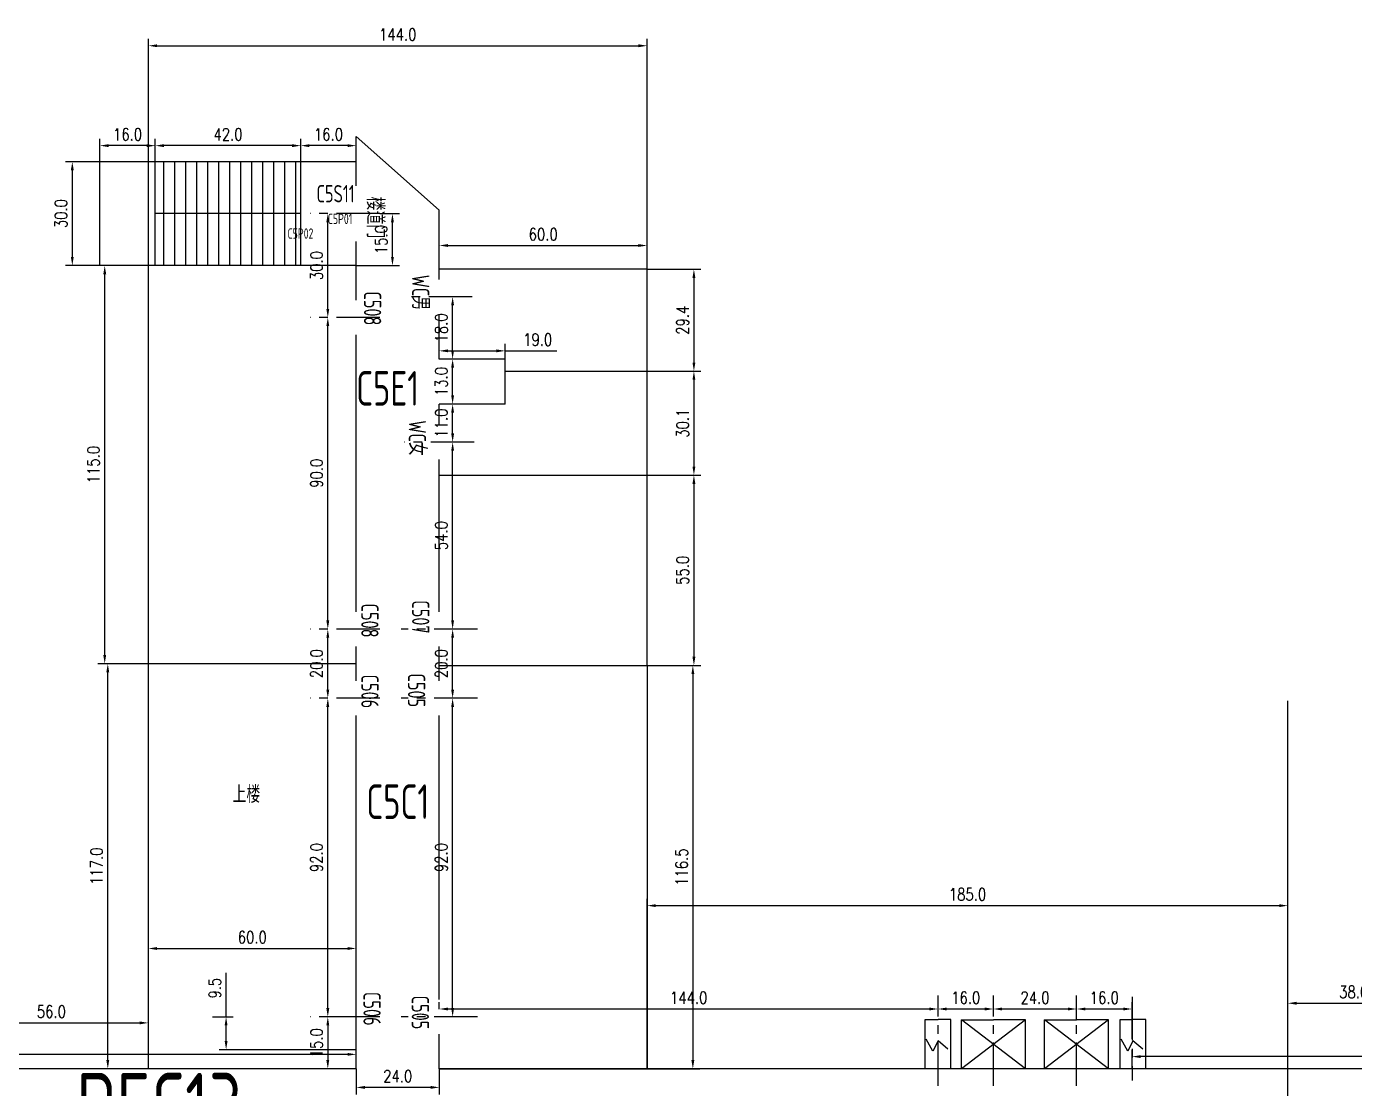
# Model space of a CAD drawing. Header units: millimetres. Extents: x -1254 to 4822, y -4397 to 16.
# Drawn here: x 363.4 to 746.8, y -622.1 to -315.4 of the extents above; entities that cross this region are included whole.
import ezdxf

# ---------------------------------------------------------------- set-up
doc = ezdxf.new("R2010")
doc.units = ezdxf.units.MM
doc.header["$LTSCALE"] = 10
doc.linetypes.add('CENTER', pattern=[2, 1.25, -0.25, 0.25, -0.25])
for name, color, linetype in [('1轮廓实线层', 7, 'Continuous'), ('3中心线层', 1, 'CENTER'), ('5剖面线层', 2, 'Continuous'), ('6文字层', 5, 'Continuous')]:
    doc.layers.add(name, color=color, linetype=linetype)
doc.styles.add('PC_TEXTSTYLE', font='gbenor.shx', dxfattribs={"width": 0.8, "bigfont": 'hzfs.shx'})
doc.styles.add('TH_GBDIM', font='romans.shx', dxfattribs={"width": 0.8, "bigfont": 'gbcbig.shx'})
doc.dimstyles.new('单位为厘米', dxfattribs={"dimtxt": 3.5, "dimasz": 2.5, "dimexe": 2, "dimexo": 0, "dimgap": 1.5, "dimtad": 1, "dimdec": 1, "dimzin": 0, "dimdsep": 46, "dimtxsty": 'TH_GBDIM', "dimcen": 2.5, "dimclrd": 1, "dimclre": 1, "dimclrt": 5, "dimadec": 0, "dimazin": 0, "dimtfac": 0.714286, "dimtdec": 1, "dimtmove": 0, "dimatfit": 3, "dimfxl": 1, "dimtzin": 0, "dimlwd": -1, "dimlwe": -1, "dimarcsym": 0})

# ---------------------------------------------------------------- blocks, each defined once
blk = doc.blocks.new('*D143')
at = {"layer": '1轮廓实线层', "color": 1, "transparency": 16777216}
for p, q in [((666.53, -602.27), (666.53, -597.15)), ((682.53, -607.75), (682.53, -597.15)), ((680.03, -599.15), (669.03, -599.15))]:
    blk.add_line(p, q, dxfattribs=at)
for points in [[(669.03, -598.73), (669.03, -599.57), (666.53, -599.15)], [(680.03, -598.73), (680.03, -599.57), (682.53, -599.15)]]:
    blk.add_solid(points, dxfattribs=at)
at = {"layer": 'Defpoints', "color": 0, "transparency": 16777216}
for p in [(666.53, -599.15), (666.53, -602.27), (682.53, -607.75)]:
    blk.add_point(p, dxfattribs=at)
at = {"layer": '1轮廓实线层', "color": 5, "transparency": 16777216, "insert": (674.53, -595.9), "char_height": 3.5, "attachment_point": 5, "style": 'TH_GBDIM'}
blk.add_mtext('16.0', dxfattribs=at)
blk = doc.blocks.new('*D144')
at = {"layer": '1轮廓实线层', "color": 1, "transparency": 16777216}
for p, q in [((642.53, -599.15), (642.53, -597.15)), ((666.53, -599.15), (666.53, -597.15)), ((664.03, -599.15), (645.03, -599.15))]:
    blk.add_line(p, q, dxfattribs=at)
for points in [[(645.03, -598.73), (645.03, -599.57), (642.53, -599.15)], [(664.03, -598.73), (664.03, -599.57), (666.53, -599.15)]]:
    blk.add_solid(points, dxfattribs=at)
at = {"layer": 'Defpoints', "color": 0, "transparency": 16777216}
for p in [(642.53, -599.15), (642.53, -599.15), (666.53, -599.15)]:
    blk.add_point(p, dxfattribs=at)
at = {"layer": '1轮廓实线层', "color": 5, "transparency": 16777216, "insert": (654.53, -595.9), "char_height": 3.5, "attachment_point": 5, "style": 'TH_GBDIM'}
blk.add_mtext('24.0', dxfattribs=at)
blk = doc.blocks.new('*D145')
at = {"layer": '1轮廓实线层', "color": 1, "transparency": 16777216}
for p, q in [((626.53, -599.15), (626.53, -597.15)), ((642.53, -599.15), (642.53, -597.15)), ((640.03, -599.15), (629.03, -599.15))]:
    blk.add_line(p, q, dxfattribs=at)
for points in [[(629.03, -598.73), (629.03, -599.57), (626.53, -599.15)], [(640.03, -598.73), (640.03, -599.57), (642.53, -599.15)]]:
    blk.add_solid(points, dxfattribs=at)
at = {"layer": 'Defpoints', "color": 0, "transparency": 16777216}
for p in [(626.53, -599.15), (626.53, -599.15), (642.53, -599.15)]:
    blk.add_point(p, dxfattribs=at)
at = {"layer": '1轮廓实线层', "color": 5, "transparency": 16777216, "insert": (634.53, -595.9), "char_height": 3.5, "attachment_point": 5, "style": 'TH_GBDIM'}
blk.add_mtext('16.0', dxfattribs=at)
blk = doc.blocks.new('*D146')
at = {"layer": '1轮廓实线层', "color": 1, "transparency": 16777216}
for p, q in [((482.53, -599.15), (482.53, -597.15)), ((626.53, -599.15), (626.53, -597.15)), ((624.03, -599.15), (485.03, -599.15))]:
    blk.add_line(p, q, dxfattribs=at)
for points in [[(485.03, -598.73), (485.03, -599.57), (482.53, -599.15)], [(624.03, -598.73), (624.03, -599.57), (626.53, -599.15)]]:
    blk.add_solid(points, dxfattribs=at)
at = {"layer": 'Defpoints', "color": 0, "transparency": 16777216}
for p in [(482.53, -599.15), (482.53, -599.15), (626.53, -599.15)]:
    blk.add_point(p, dxfattribs=at)
at = {"layer": '1轮廓实线层', "color": 5, "transparency": 16777216, "insert": (554.53, -595.9), "char_height": 3.5, "attachment_point": 5, "style": 'TH_GBDIM'}
blk.add_mtext('144.0', dxfattribs=at)
blk = doc.blocks.new('*D147')
at = {"layer": '1轮廓实线层', "color": 1, "transparency": 16777216}
for p, q in [((420.97, -601.4), (420.97, -588.7)), ((417.03, -601.4), (422.97, -601.4)), ((420.97, -608.4), (420.97, -603.9)), ((458.53, -610.9), (418.97, -610.9))]:
    blk.add_line(p, q, dxfattribs=at)
for points in [[(420.56, -603.9), (421.39, -603.9), (420.97, -601.4)], [(420.56, -608.4), (421.39, -608.4), (420.97, -610.9)]]:
    blk.add_solid(points, dxfattribs=at)
at = {"layer": 'Defpoints', "color": 0, "transparency": 16777216}
for p in [(417.03, -601.4), (420.97, -610.9), (458.53, -610.9)]:
    blk.add_point(p, dxfattribs=at)
at = {"layer": '1轮廓实线层', "color": 5, "transparency": 16777216, "insert": (417.72, -593.13), "char_height": 3.5, "attachment_point": 5, "rotation": 90, "style": 'TH_GBDIM'}
blk.add_mtext('9.5', dxfattribs=at)
blk = doc.blocks.new('*D158')
at = {"layer": '1轮廓实线层', "color": 1, "transparency": 16777216}
for p, q in [((458.53, -616.4), (458.53, -623.8)), ((482.53, -616.4), (482.53, -623.8)), ((480.03, -621.8), (461.03, -621.8))]:
    blk.add_line(p, q, dxfattribs=at)
for points in [[(461.03, -621.38), (461.03, -622.22), (458.53, -621.8)], [(480.03, -621.38), (480.03, -622.22), (482.53, -621.8)]]:
    blk.add_solid(points, dxfattribs=at)
at = {"layer": 'Defpoints', "color": 0, "transparency": 16777216}
for p in [(458.53, -616.4), (482.53, -616.4), (458.53, -621.8)]:
    blk.add_point(p, dxfattribs=at)
at = {"layer": '1轮廓实线层', "color": 5, "transparency": 16777216, "insert": (470.53, -618.55), "char_height": 3.5, "attachment_point": 5, "style": 'TH_GBDIM'}
blk.add_mtext('24.0', dxfattribs=at)
blk = doc.blocks.new('*D159')
at = {"layer": '1轮廓实线层', "color": 1, "transparency": 16777216}
for p, q in [((192.53, -616.4), (192.53, -610.26)), ((456.03, -612.26), (195.03, -612.26)), ((458.53, -616.4), (458.53, -610.26))]:
    blk.add_line(p, q, dxfattribs=at)
for points in [[(195.03, -611.84), (195.03, -612.67), (192.53, -612.26)], [(456.03, -611.84), (456.03, -612.67), (458.53, -612.26)]]:
    blk.add_solid(points, dxfattribs=at)
at = {"layer": 'Defpoints', "color": 0, "transparency": 16777216}
for p in [(192.53, -612.26), (192.53, -616.4), (458.53, -616.4)]:
    blk.add_point(p, dxfattribs=at)
at = {"layer": '1轮廓实线层', "color": 5, "transparency": 16777216, "insert": (325.53, -609.01), "char_height": 3.5, "attachment_point": 5, "style": 'TH_GBDIM'}
blk.add_mtext('266.0', dxfattribs=at)
blk = doc.blocks.new('*D160')
at = {"layer": '1轮廓实线层', "color": 1, "transparency": 16777216}
for p, q in [((458.53, -601.4), (448.34, -601.4)), ((450.34, -603.9), (450.34, -613.9)), ((458.53, -616.4), (448.34, -616.4))]:
    blk.add_line(p, q, dxfattribs=at)
for points in [[(449.92, -603.9), (450.75, -603.9), (450.34, -601.4)], [(449.92, -613.9), (450.75, -613.9), (450.34, -616.4)]]:
    blk.add_solid(points, dxfattribs=at)
at = {"layer": 'Defpoints', "color": 0, "transparency": 16777216}
for p in [(458.53, -601.4), (450.34, -616.4), (458.53, -616.4)]:
    blk.add_point(p, dxfattribs=at)
at = {"layer": '1轮廓实线层', "color": 5, "transparency": 16777216, "insert": (447.09, -608.9), "char_height": 3.5, "attachment_point": 5, "rotation": 90, "style": 'TH_GBDIM'}
blk.add_mtext('15.0', dxfattribs=at)
blk = doc.blocks.new('*D161')
at = {"layer": '1轮廓实线层', "color": 1, "transparency": 16777216}
for p, q in [((450.34, -509.4), (448.34, -509.4)), ((450.34, -598.9), (450.34, -511.9)), ((450.34, -601.4), (448.34, -601.4))]:
    blk.add_line(p, q, dxfattribs=at)
for points in [[(449.92, -511.9), (450.75, -511.9), (450.34, -509.4)], [(449.92, -598.9), (450.75, -598.9), (450.34, -601.4)]]:
    blk.add_solid(points, dxfattribs=at)
at = {"layer": 'Defpoints', "color": 0, "transparency": 16777216}
for p in [(450.34, -509.4), (450.34, -509.4), (450.34, -601.4)]:
    blk.add_point(p, dxfattribs=at)
at = {"layer": '1轮廓实线层', "color": 5, "transparency": 16777216, "insert": (447.09, -555.4), "char_height": 3.5, "attachment_point": 5, "rotation": 90, "style": 'TH_GBDIM'}
blk.add_mtext('92.0', dxfattribs=at)
blk = doc.blocks.new('*D162')
at = {"layer": '1轮廓实线层', "color": 1, "transparency": 16777216}
for p, q in [((486.38, -509.4), (484.38, -509.4)), ((486.38, -598.9), (486.38, -511.9)), ((486.38, -601.4), (484.38, -601.4))]:
    blk.add_line(p, q, dxfattribs=at)
for points in [[(485.96, -511.9), (486.79, -511.9), (486.38, -509.4)], [(485.96, -598.9), (486.79, -598.9), (486.38, -601.4)]]:
    blk.add_solid(points, dxfattribs=at)
at = {"layer": 'Defpoints', "color": 0, "transparency": 16777216}
for p in [(486.38, -509.4), (486.38, -509.4), (486.38, -601.4)]:
    blk.add_point(p, dxfattribs=at)
at = {"layer": '1轮廓实线层', "color": 5, "transparency": 16777216, "insert": (483.13, -555.4), "char_height": 3.5, "attachment_point": 5, "rotation": 90, "style": 'TH_GBDIM'}
blk.add_mtext('92.0', dxfattribs=at)
blk = doc.blocks.new('*D163')
at = {"layer": '1轮廓实线层', "color": 1, "transparency": 16777216}
for p, q in [((486.38, -489.4), (484.38, -489.4)), ((486.38, -506.9), (486.38, -491.9)), ((486.38, -509.4), (484.38, -509.4))]:
    blk.add_line(p, q, dxfattribs=at)
for points in [[(485.96, -491.9), (486.79, -491.9), (486.38, -489.4)], [(485.96, -506.9), (486.79, -506.9), (486.38, -509.4)]]:
    blk.add_solid(points, dxfattribs=at)
at = {"layer": 'Defpoints', "color": 0, "transparency": 16777216}
for p in [(486.38, -489.4), (486.38, -489.4), (486.38, -509.4)]:
    blk.add_point(p, dxfattribs=at)
at = {"layer": '1轮廓实线层', "color": 5, "transparency": 16777216, "insert": (483.13, -499.4), "char_height": 3.5, "attachment_point": 5, "rotation": 90, "style": 'TH_GBDIM'}
blk.add_mtext('20.0', dxfattribs=at)
blk = doc.blocks.new('*D164')
at = {"layer": '1轮廓实线层', "color": 1, "transparency": 16777216}
for p, q in [((450.34, -489.4), (448.34, -489.4)), ((450.34, -506.9), (450.34, -491.9)), ((450.34, -509.4), (448.34, -509.4))]:
    blk.add_line(p, q, dxfattribs=at)
for points in [[(449.92, -491.9), (450.75, -491.9), (450.34, -489.4)], [(449.92, -506.9), (450.75, -506.9), (450.34, -509.4)]]:
    blk.add_solid(points, dxfattribs=at)
at = {"layer": 'Defpoints', "color": 0, "transparency": 16777216}
for p in [(450.34, -489.4), (450.34, -489.4), (450.34, -509.4)]:
    blk.add_point(p, dxfattribs=at)
at = {"layer": '1轮廓实线层', "color": 5, "transparency": 16777216, "insert": (447.09, -499.4), "char_height": 3.5, "attachment_point": 5, "rotation": 90, "style": 'TH_GBDIM'}
blk.add_mtext('20.0', dxfattribs=at)
blk = doc.blocks.new('*D165')
at = {"layer": '1轮廓实线层', "color": 1, "transparency": 16777216}
for p, q in [((486.38, -435.4), (484.38, -435.4)), ((486.38, -486.9), (486.38, -437.9)), ((486.38, -489.4), (484.38, -489.4))]:
    blk.add_line(p, q, dxfattribs=at)
for points in [[(485.96, -437.9), (486.79, -437.9), (486.38, -435.4)], [(485.96, -486.9), (486.79, -486.9), (486.38, -489.4)]]:
    blk.add_solid(points, dxfattribs=at)
at = {"layer": 'Defpoints', "color": 0, "transparency": 16777216}
for p in [(486.38, -435.4), (486.38, -435.4), (486.38, -489.4)]:
    blk.add_point(p, dxfattribs=at)
at = {"layer": '1轮廓实线层', "color": 5, "transparency": 16777216, "insert": (483.13, -462.4), "char_height": 3.5, "attachment_point": 5, "rotation": 90, "style": 'TH_GBDIM'}
blk.add_mtext('54.0', dxfattribs=at)
blk = doc.blocks.new('*D166')
at = {"layer": '1轮廓实线层', "color": 1, "transparency": 16777216}
for p, q in [((486.38, -424.4), (484.38, -424.4)), ((486.38, -432.9), (486.38, -426.9)), ((486.38, -435.4), (484.38, -435.4))]:
    blk.add_line(p, q, dxfattribs=at)
for points in [[(485.96, -426.9), (486.79, -426.9), (486.38, -424.4)], [(485.96, -432.9), (486.79, -432.9), (486.38, -435.4)]]:
    blk.add_solid(points, dxfattribs=at)
at = {"layer": 'Defpoints', "color": 0, "transparency": 16777216}
for p in [(486.38, -424.4), (486.38, -424.4), (486.38, -435.4)]:
    blk.add_point(p, dxfattribs=at)
at = {"layer": '1轮廓实线层', "color": 5, "transparency": 16777216, "insert": (483.13, -429.9), "char_height": 3.5, "attachment_point": 5, "rotation": 90, "style": 'TH_GBDIM'}
blk.add_mtext('11.0', dxfattribs=at)
blk = doc.blocks.new('*D167')
at = {"layer": '1轮廓实线层', "color": 1, "transparency": 16777216}
for p, q in [((486.38, -411.4), (484.38, -411.4)), ((486.38, -421.9), (486.38, -413.9)), ((486.38, -424.4), (484.38, -424.4))]:
    blk.add_line(p, q, dxfattribs=at)
for points in [[(485.96, -413.9), (486.79, -413.9), (486.38, -411.4)], [(485.96, -421.9), (486.79, -421.9), (486.38, -424.4)]]:
    blk.add_solid(points, dxfattribs=at)
at = {"layer": 'Defpoints', "color": 0, "transparency": 16777216}
for p in [(486.38, -411.4), (486.38, -411.4), (486.38, -424.4)]:
    blk.add_point(p, dxfattribs=at)
at = {"layer": '1轮廓实线层', "color": 5, "transparency": 16777216, "insert": (483.13, -417.9), "char_height": 3.5, "attachment_point": 5, "rotation": 90, "style": 'TH_GBDIM'}
blk.add_mtext('13.0', dxfattribs=at)
blk = doc.blocks.new('*D168')
at = {"layer": '1轮廓实线层', "color": 1, "transparency": 16777216}
for p, q in [((482.53, -411.4), (482.53, -407.04)), ((485.03, -409.04), (499.03, -409.04)), ((501.53, -411.4), (501.53, -407.04)), ((501.53, -409.04), (516.5, -409.04))]:
    blk.add_line(p, q, dxfattribs=at)
for points in [[(485.03, -408.62), (485.03, -409.45), (482.53, -409.04)], [(499.03, -408.62), (499.03, -409.45), (501.53, -409.04)]]:
    blk.add_solid(points, dxfattribs=at)
at = {"layer": 'Defpoints', "color": 0, "transparency": 16777216}
for p in [(501.53, -409.04), (482.53, -411.4), (501.53, -411.4)]:
    blk.add_point(p, dxfattribs=at)
at = {"layer": '1轮廓实线层', "color": 5, "transparency": 16777216, "insert": (510.93, -405.79), "char_height": 3.5, "attachment_point": 5, "style": 'TH_GBDIM'}
blk.add_mtext('19.0', dxfattribs=at)
blk = doc.blocks.new('*D169')
at = {"layer": '1轮廓实线层', "color": 1, "transparency": 16777216}
for p, q in [((486.38, -393.4), (484.38, -393.4)), ((486.38, -408.9), (486.38, -395.9)), ((486.38, -411.4), (484.38, -411.4))]:
    blk.add_line(p, q, dxfattribs=at)
for points in [[(485.96, -395.9), (486.79, -395.9), (486.38, -393.4)], [(485.96, -408.9), (486.79, -408.9), (486.38, -411.4)]]:
    blk.add_solid(points, dxfattribs=at)
at = {"layer": 'Defpoints', "color": 0, "transparency": 16777216}
for p in [(486.38, -393.4), (486.38, -393.4), (486.38, -411.4)]:
    blk.add_point(p, dxfattribs=at)
at = {"layer": '1轮廓实线层', "color": 5, "transparency": 16777216, "insert": (483.13, -402.4), "char_height": 3.5, "attachment_point": 5, "rotation": 90, "style": 'TH_GBDIM'}
blk.add_mtext('18.0', dxfattribs=at)
blk = doc.blocks.new('*D170')
at = {"layer": '1轮廓实线层', "color": 1, "transparency": 16777216}
for p, q in [((450.34, -399.4), (448.34, -399.4)), ((450.34, -486.9), (450.34, -401.9)), ((450.34, -489.4), (448.34, -489.4))]:
    blk.add_line(p, q, dxfattribs=at)
for points in [[(449.92, -401.9), (450.75, -401.9), (450.34, -399.4)], [(449.92, -486.9), (450.75, -486.9), (450.34, -489.4)]]:
    blk.add_solid(points, dxfattribs=at)
at = {"layer": 'Defpoints', "color": 0, "transparency": 16777216}
for p in [(450.34, -399.4), (450.34, -399.4), (450.34, -489.4)]:
    blk.add_point(p, dxfattribs=at)
at = {"layer": '1轮廓实线层', "color": 5, "transparency": 16777216, "insert": (447.09, -444.4), "char_height": 3.5, "attachment_point": 5, "rotation": 90, "style": 'TH_GBDIM'}
blk.add_mtext('90.0', dxfattribs=at)
blk = doc.blocks.new('*D171')
at = {"layer": '1轮廓实线层', "color": 1, "transparency": 16777216}
for p, q in [((450.34, -369.4), (448.34, -369.4)), ((450.34, -396.9), (450.34, -371.9)), ((450.34, -399.4), (448.34, -399.4))]:
    blk.add_line(p, q, dxfattribs=at)
for points in [[(449.92, -371.9), (450.75, -371.9), (450.34, -369.4)], [(449.92, -396.9), (450.75, -396.9), (450.34, -399.4)]]:
    blk.add_solid(points, dxfattribs=at)
at = {"layer": 'Defpoints', "color": 0, "transparency": 16777216}
for p in [(450.34, -369.4), (450.34, -369.4), (450.34, -399.4)]:
    blk.add_point(p, dxfattribs=at)
at = {"layer": '1轮廓实线层', "color": 5, "transparency": 16777216, "insert": (447.09, -384.4), "char_height": 3.5, "attachment_point": 5, "rotation": 90, "style": 'TH_GBDIM'}
blk.add_mtext('30.0', dxfattribs=at)
blk = doc.blocks.new('*D172')
at = {"layer": '1轮廓实线层', "color": 1, "transparency": 16777216}
for p, q in [((442.53, -354.4), (442.53, -347.76)), ((458.53, -354.4), (458.53, -347.76)), ((456.03, -349.76), (445.03, -349.76))]:
    blk.add_line(p, q, dxfattribs=at)
for points in [[(445.03, -349.34), (445.03, -350.18), (442.53, -349.76)], [(456.03, -349.34), (456.03, -350.18), (458.53, -349.76)]]:
    blk.add_solid(points, dxfattribs=at)
at = {"layer": 'Defpoints', "color": 0, "transparency": 16777216}
for p in [(442.53, -349.76), (442.53, -354.4), (458.53, -354.4)]:
    blk.add_point(p, dxfattribs=at)
at = {"layer": '1轮廓实线层', "color": 5, "transparency": 16777216, "insert": (450.53, -346.51), "char_height": 3.5, "attachment_point": 5, "style": 'TH_GBDIM'}
blk.add_mtext('16.0', dxfattribs=at)
blk = doc.blocks.new('*D173')
at = {"layer": '1轮廓实线层', "color": 1, "transparency": 16777216}
for p, q in [((465.35, -369.4), (471, -369.4)), ((469, -381.9), (469, -371.9)), ((458.53, -384.4), (471, -384.4))]:
    blk.add_line(p, q, dxfattribs=at)
for points in [[(468.59, -371.9), (469.42, -371.9), (469, -369.4)], [(468.59, -381.9), (469.42, -381.9), (469, -384.4)]]:
    blk.add_solid(points, dxfattribs=at)
at = {"layer": 'Defpoints', "color": 0, "transparency": 16777216}
for p in [(465.35, -369.4), (469, -369.4), (458.53, -384.4)]:
    blk.add_point(p, dxfattribs=at)
at = {"layer": '1轮廓实线层', "color": 5, "transparency": 16777216, "insert": (465.75, -376.9), "char_height": 3.5, "attachment_point": 5, "rotation": 90, "style": 'TH_GBDIM'}
blk.add_mtext('15.0', dxfattribs=at)
blk = doc.blocks.new('*D174')
at = {"layer": '1轮廓实线层', "color": 1, "transparency": 16777216}
for p, q in [((400.53, -354.4), (400.53, -347.76)), ((442.53, -354.4), (442.53, -347.76)), ((440.03, -349.76), (403.03, -349.76))]:
    blk.add_line(p, q, dxfattribs=at)
for points in [[(403.03, -349.34), (403.03, -350.18), (400.53, -349.76)], [(440.03, -349.34), (440.03, -350.18), (442.53, -349.76)]]:
    blk.add_solid(points, dxfattribs=at)
at = {"layer": 'Defpoints', "color": 0, "transparency": 16777216}
for p in [(400.53, -349.76), (400.53, -354.4), (442.53, -354.4)]:
    blk.add_point(p, dxfattribs=at)
at = {"layer": '1轮廓实线层', "color": 5, "transparency": 16777216, "insert": (421.53, -346.51), "char_height": 3.5, "attachment_point": 5, "style": 'TH_GBDIM'}
blk.add_mtext('42.0', dxfattribs=at)
blk = doc.blocks.new('*D175')
at = {"layer": '1轮廓实线层', "color": 1, "transparency": 16777216}
for p, q in [((384.53, -354.4), (384.53, -347.76)), ((400.53, -354.4), (400.53, -347.76)), ((398.03, -349.76), (387.03, -349.76))]:
    blk.add_line(p, q, dxfattribs=at)
for points in [[(387.03, -349.34), (387.03, -350.18), (384.53, -349.76)], [(398.03, -349.34), (398.03, -350.18), (400.53, -349.76)]]:
    blk.add_solid(points, dxfattribs=at)
at = {"layer": 'Defpoints', "color": 0, "transparency": 16777216}
for p in [(384.53, -349.76), (384.53, -354.4), (400.53, -354.4)]:
    blk.add_point(p, dxfattribs=at)
at = {"layer": '1轮廓实线层', "color": 5, "transparency": 16777216, "insert": (392.53, -346.51), "char_height": 3.5, "attachment_point": 5, "style": 'TH_GBDIM'}
blk.add_mtext('16.0', dxfattribs=at)
blk = doc.blocks.new('*D176')
at = {"layer": '1轮廓实线层', "color": 1, "transparency": 16777216}
for p, q in [((384.53, -354.4), (374.57, -354.4)), ((376.57, -356.9), (376.57, -381.9)), ((384.53, -384.4), (374.57, -384.4))]:
    blk.add_line(p, q, dxfattribs=at)
for points in [[(376.15, -356.9), (376.99, -356.9), (376.57, -354.4)], [(376.15, -381.9), (376.99, -381.9), (376.57, -384.4)]]:
    blk.add_solid(points, dxfattribs=at)
at = {"layer": 'Defpoints', "color": 0, "transparency": 16777216}
for p in [(384.53, -354.4), (376.57, -384.4), (384.53, -384.4)]:
    blk.add_point(p, dxfattribs=at)
at = {"layer": '1轮廓实线层', "color": 5, "transparency": 16777216, "insert": (373.32, -369.4), "char_height": 3.5, "attachment_point": 5, "rotation": 90, "style": 'TH_GBDIM'}
blk.add_mtext('30.0', dxfattribs=at)
blk = doc.blocks.new('*D188')
at = {"layer": '1轮廓实线层', "color": 1, "transparency": 16777216}
for p, q in [((325.53, -616.4), (327.68, -616.4)), ((325.68, -618.9), (325.68, -670.9)), ((437.78, -673.4), (323.68, -673.4))]:
    blk.add_line(p, q, dxfattribs=at)
for points in [[(325.26, -618.9), (326.1, -618.9), (325.68, -616.4)], [(325.26, -670.9), (326.1, -670.9), (325.68, -673.4)]]:
    blk.add_solid(points, dxfattribs=at)
at = {"layer": 'Defpoints', "color": 0, "transparency": 16777216}
for p in [(325.53, -616.4), (325.68, -673.4), (437.78, -673.4)]:
    blk.add_point(p, dxfattribs=at)
at = {"layer": '1轮廓实线层', "color": 5, "transparency": 16777216, "insert": (322.43, -644.9), "char_height": 3.5, "attachment_point": 5, "rotation": 90, "style": 'TH_GBDIM'}
blk.add_mtext('57.0', dxfattribs=at)
blk = doc.blocks.new('*D285')
at = {"layer": '1轮廓实线层', "color": 1, "transparency": 16777216}
for p, q in [((682.53, -616.4), (682.53, -610.9)), ((823.03, -612.9), (685.03, -612.9)), ((825.53, -616.4), (825.53, -610.9))]:
    blk.add_line(p, q, dxfattribs=at)
for points in [[(685.03, -612.48), (685.03, -613.32), (682.53, -612.9)], [(823.03, -612.48), (823.03, -613.32), (825.53, -612.9)]]:
    blk.add_solid(points, dxfattribs=at)
at = {"layer": 'Defpoints', "color": 0, "transparency": 16777216}
for p in [(682.53, -612.9), (682.53, -616.4), (825.53, -616.4)]:
    blk.add_point(p, dxfattribs=at)
at = {"layer": '1轮廓实线层', "color": 5, "transparency": 16777216, "insert": (754.03, -609.65), "char_height": 3.5, "attachment_point": 5, "style": 'TH_GBDIM'}
blk.add_mtext('143.0', dxfattribs=at)
blk = doc.blocks.new('*D497')
at = {"layer": '6文字层', "color": 1, "transparency": 16777216}
for p, q in [((342.53, -616.4), (342.53, -601.16)), ((398.53, -616.4), (398.53, -601.16)), ((345.03, -603.16), (396.03, -603.16))]:
    blk.add_line(p, q, dxfattribs=at)
for points in [[(345.03, -602.75), (345.03, -603.58), (342.53, -603.16)], [(396.03, -602.75), (396.03, -603.58), (398.53, -603.16)]]:
    blk.add_solid(points, dxfattribs=at)
at = {"layer": 'Defpoints', "color": 0, "transparency": 16777216}
for p in [(398.53, -603.16), (342.53, -616.4), (398.53, -616.4)]:
    blk.add_point(p, dxfattribs=at)
at = {"layer": '6文字层', "color": 5, "transparency": 16777216, "insert": (370.53, -599.91), "char_height": 3.5, "attachment_point": 5, "style": 'TH_GBDIM'}
blk.add_mtext('56.0', dxfattribs=at)
blk = doc.blocks.new('*D498')
at = {"layer": '6文字层', "color": 1, "transparency": 16777216}
for p, q in [((342.53, -616.4), (342.53, -693.49)), ((393.03, -673.4), (393.03, -693.49)), ((345.03, -691.49), (390.53, -691.49))]:
    blk.add_line(p, q, dxfattribs=at)
for points in [[(345.03, -691.08), (345.03, -691.91), (342.53, -691.49)], [(390.53, -691.08), (390.53, -691.91), (393.03, -691.49)]]:
    blk.add_solid(points, dxfattribs=at)
at = {"layer": 'Defpoints', "color": 0, "transparency": 16777216}
for p in [(342.53, -616.4), (393.03, -673.4), (393.03, -691.49)]:
    blk.add_point(p, dxfattribs=at)
at = {"layer": '6文字层', "color": 5, "transparency": 16777216, "insert": (367.78, -688.24), "char_height": 3.5, "attachment_point": 5, "style": 'TH_GBDIM'}
blk.add_mtext('50.5', dxfattribs=at)
blk = doc.blocks.new('*D508')
at = {"layer": '6文字层', "color": 1, "transparency": 16777216}
for p, q in [((398.53, -499.4), (384.82, -499.4)), ((386.82, -613.9), (386.82, -501.9)), ((398.53, -616.4), (384.82, -616.4))]:
    blk.add_line(p, q, dxfattribs=at)
for points in [[(386.4, -501.9), (387.23, -501.9), (386.82, -499.4)], [(386.4, -613.9), (387.23, -613.9), (386.82, -616.4)]]:
    blk.add_solid(points, dxfattribs=at)
at = {"layer": 'Defpoints', "color": 0, "transparency": 16777216}
for p in [(386.82, -499.4), (398.53, -499.4), (398.53, -616.4)]:
    blk.add_point(p, dxfattribs=at)
at = {"layer": '6文字层', "color": 5, "transparency": 16777216, "insert": (383.57, -557.9), "char_height": 3.5, "attachment_point": 5, "rotation": 90, "style": 'TH_GBDIM'}
blk.add_mtext('117.0', dxfattribs=at)
blk = doc.blocks.new('*D509')
at = {"layer": '6文字层', "color": 1, "transparency": 16777216}
for p, q in [((398.53, -384.4), (383.93, -384.4)), ((385.93, -496.9), (385.93, -386.9)), ((398.53, -499.4), (383.93, -499.4))]:
    blk.add_line(p, q, dxfattribs=at)
for points in [[(385.51, -386.9), (386.35, -386.9), (385.93, -384.4)], [(385.51, -496.9), (386.35, -496.9), (385.93, -499.4)]]:
    blk.add_solid(points, dxfattribs=at)
at = {"layer": 'Defpoints', "color": 0, "transparency": 16777216}
for p in [(385.93, -384.4), (398.53, -384.4), (398.53, -499.4)]:
    blk.add_point(p, dxfattribs=at)
at = {"layer": '6文字层', "color": 5, "transparency": 16777216, "insert": (382.68, -441.9), "char_height": 3.5, "attachment_point": 5, "rotation": 90, "style": 'TH_GBDIM'}
blk.add_mtext('115.0', dxfattribs=at)
blk = doc.blocks.new('*D510')
at = {"layer": '6文字层', "color": 1, "transparency": 16777216}
for p, q in [((398.53, -616.4), (398.53, -579.67)), ((401.03, -581.67), (456.03, -581.67)), ((458.53, -616.4), (458.53, -579.67))]:
    blk.add_line(p, q, dxfattribs=at)
for points in [[(401.03, -581.25), (401.03, -582.09), (398.53, -581.67)], [(456.03, -581.25), (456.03, -582.09), (458.53, -581.67)]]:
    blk.add_solid(points, dxfattribs=at)
at = {"layer": 'Defpoints', "color": 0, "transparency": 16777216}
for p in [(458.53, -581.67), (398.53, -616.4), (458.53, -616.4)]:
    blk.add_point(p, dxfattribs=at)
at = {"layer": '6文字层', "color": 5, "transparency": 16777216, "insert": (428.53, -578.42), "char_height": 3.5, "attachment_point": 5, "style": 'TH_GBDIM'}
blk.add_mtext('60.0', dxfattribs=at)
blk = doc.blocks.new('*D511')
at = {"layer": '6文字层', "color": 1, "transparency": 16777216}
for p, q in [((482.53, -385.48), (482.53, -376.61)), ((485.03, -378.61), (540.03, -378.61)), ((542.53, -385.48), (542.53, -376.61))]:
    blk.add_line(p, q, dxfattribs=at)
for points in [[(485.03, -378.19), (485.03, -379.02), (482.53, -378.61)], [(540.03, -378.19), (540.03, -379.02), (542.53, -378.61)]]:
    blk.add_solid(points, dxfattribs=at)
at = {"layer": 'Defpoints', "color": 0, "transparency": 16777216}
for p in [(542.53, -378.61), (482.53, -385.48), (542.53, -385.48)]:
    blk.add_point(p, dxfattribs=at)
at = {"layer": '6文字层', "color": 5, "transparency": 16777216, "insert": (512.53, -375.36), "char_height": 3.5, "attachment_point": 5, "style": 'TH_GBDIM'}
blk.add_mtext('60.0', dxfattribs=at)
blk = doc.blocks.new('*D512')
at = {"layer": '6文字层', "color": 1, "transparency": 16777216}
for p, q in [((542.53, -385.48), (558.04, -385.48)), ((556.04, -387.98), (556.04, -412.4)), ((542.53, -414.9), (558.04, -414.9))]:
    blk.add_line(p, q, dxfattribs=at)
for points in [[(555.62, -387.98), (556.46, -387.98), (556.04, -385.48)], [(555.62, -412.4), (556.46, -412.4), (556.04, -414.9)]]:
    blk.add_solid(points, dxfattribs=at)
at = {"layer": 'Defpoints', "color": 0, "transparency": 16777216}
for p in [(542.53, -385.48), (542.53, -414.9), (556.04, -414.9)]:
    blk.add_point(p, dxfattribs=at)
at = {"layer": '6文字层', "color": 5, "transparency": 16777216, "insert": (552.79, -400.19), "char_height": 3.5, "attachment_point": 5, "rotation": 90, "style": 'TH_GBDIM'}
blk.add_mtext('29.4', dxfattribs=at)
blk = doc.blocks.new('*D513')
at = {"layer": '6文字层', "color": 1, "transparency": 16777216}
for p, q in [((542.53, -414.9), (558.04, -414.9)), ((556.04, -417.4), (556.04, -442.45)), ((542.53, -444.95), (558.04, -444.95))]:
    blk.add_line(p, q, dxfattribs=at)
for points in [[(555.62, -417.4), (556.46, -417.4), (556.04, -414.9)], [(555.62, -442.45), (556.46, -442.45), (556.04, -444.95)]]:
    blk.add_solid(points, dxfattribs=at)
at = {"layer": 'Defpoints', "color": 0, "transparency": 16777216}
for p in [(542.53, -414.9), (542.53, -444.95), (556.04, -444.95)]:
    blk.add_point(p, dxfattribs=at)
at = {"layer": '6文字层', "color": 5, "transparency": 16777216, "insert": (552.79, -429.93), "char_height": 3.5, "attachment_point": 5, "rotation": 90, "style": 'TH_GBDIM'}
blk.add_mtext('30.1', dxfattribs=at)
blk = doc.blocks.new('*D514')
at = {"layer": '6文字层', "color": 1, "transparency": 16777216}
for p, q in [((542.53, -444.95), (558.04, -444.95)), ((556.04, -447.45), (556.04, -497.41)), ((542.53, -499.91), (558.04, -499.91))]:
    blk.add_line(p, q, dxfattribs=at)
for points in [[(555.62, -447.45), (556.46, -447.45), (556.04, -444.95)], [(555.62, -497.41), (556.46, -497.41), (556.04, -499.91)]]:
    blk.add_solid(points, dxfattribs=at)
at = {"layer": 'Defpoints', "color": 0, "transparency": 16777216}
for p in [(542.53, -444.95), (542.53, -499.91), (556.04, -499.91)]:
    blk.add_point(p, dxfattribs=at)
at = {"layer": '6文字层', "color": 5, "transparency": 16777216, "insert": (552.79, -472.43), "char_height": 3.5, "attachment_point": 5, "rotation": 90, "style": 'TH_GBDIM'}
blk.add_mtext('55.0', dxfattribs=at)
blk = doc.blocks.new('*D515')
at = {"layer": '6文字层', "color": 1, "transparency": 16777216}
for p, q in [((542.53, -499.91), (557.74, -499.91)), ((555.74, -502.41), (555.74, -613.9)), ((542.53, -616.4), (557.74, -616.4))]:
    blk.add_line(p, q, dxfattribs=at)
for points in [[(555.32, -502.41), (556.16, -502.41), (555.74, -499.91)], [(555.32, -613.9), (556.16, -613.9), (555.74, -616.4)]]:
    blk.add_solid(points, dxfattribs=at)
at = {"layer": 'Defpoints', "color": 0, "transparency": 16777216}
for p in [(542.53, -499.91), (542.53, -616.4), (555.74, -616.4)]:
    blk.add_point(p, dxfattribs=at)
at = {"layer": '6文字层', "color": 5, "transparency": 16777216, "insert": (552.49, -558.16), "char_height": 3.5, "attachment_point": 5, "rotation": 90, "style": 'TH_GBDIM'}
blk.add_mtext('116.5', dxfattribs=at)
blk = doc.blocks.new('*D516')
at = {"layer": '6文字层', "color": 1, "transparency": 16777216}
for p, q in [((542.53, -616.4), (542.53, -567.29)), ((727.53, -673.4), (727.53, -567.29)), ((545.03, -569.29), (725.03, -569.29))]:
    blk.add_line(p, q, dxfattribs=at)
for points in [[(545.03, -568.87), (545.03, -569.71), (542.53, -569.29)], [(725.03, -568.87), (725.03, -569.71), (727.53, -569.29)]]:
    blk.add_solid(points, dxfattribs=at)
at = {"layer": 'Defpoints', "color": 0, "transparency": 16777216}
for p in [(727.53, -569.29), (542.53, -616.4), (727.53, -673.4)]:
    blk.add_point(p, dxfattribs=at)
at = {"layer": '6文字层', "color": 5, "transparency": 16777216, "insert": (635.03, -566.04), "char_height": 3.5, "attachment_point": 5, "style": 'TH_GBDIM'}
blk.add_mtext('185.0', dxfattribs=at)
blk = doc.blocks.new('*D518')
at = {"layer": '6文字层', "color": 1, "transparency": 16777216}
for p, q in [((727.53, -616.4), (727.53, -595.49)), ((730.03, -597.49), (763.03, -597.49)), ((765.53, -616.4), (765.53, -595.49))]:
    blk.add_line(p, q, dxfattribs=at)
for points in [[(730.03, -597.07), (730.03, -597.9), (727.53, -597.49)], [(763.03, -597.07), (763.03, -597.9), (765.53, -597.49)]]:
    blk.add_solid(points, dxfattribs=at)
at = {"layer": 'Defpoints', "color": 0, "transparency": 16777216}
for p in [(765.53, -597.49), (727.53, -616.4), (765.53, -616.4)]:
    blk.add_point(p, dxfattribs=at)
at = {"layer": '6文字层', "color": 5, "transparency": 16777216, "insert": (746.53, -594.24), "char_height": 3.5, "attachment_point": 5, "style": 'TH_GBDIM'}
blk.add_mtext('38.0', dxfattribs=at)
blk = doc.blocks.new('*D597')
at = {"color": 1, "transparency": 16777216}
for p, q in [((398.53, -384.4), (398.53, -318.9)), ((401.03, -320.9), (540.03, -320.9)), ((542.53, -385.48), (542.53, -318.9))]:
    blk.add_line(p, q, dxfattribs=at)
for points in [[(401.03, -320.49), (401.03, -321.32), (398.53, -320.9)], [(540.03, -320.49), (540.03, -321.32), (542.53, -320.9)]]:
    blk.add_solid(points, dxfattribs=at)
at = {"layer": 'Defpoints', "color": 0, "transparency": 16777216}
for p in [(542.53, -320.9), (398.53, -384.4), (542.53, -385.48)]:
    blk.add_point(p, dxfattribs=at)
at = {"color": 5, "transparency": 16777216, "insert": (470.53, -317.65), "char_height": 3.5, "attachment_point": 5, "style": 'TH_GBDIM'}
blk.add_mtext('144.0', dxfattribs=at)

msp = doc.modelspace()

# ---------------------------------------------------------------- hatches: boundary and pattern name
at = {"layer": '5剖面线层'}
h = msp.add_hatch(dxfattribs=at)
h.set_pattern_fill('ANSI31', color=256, angle=225, style=0)
h.set_pattern_definition([(270, (-1946.5132, -444.4), (3.175, -2e-15), [])])
h.paths.add_polyline_path([(442.532, -369.4), (442.532, -354.4), (400.532, -354.4), (400.532, -369.4)])
h.paths.add_polyline_path([(400.532, -369.4), (400.532, -384.4), (442.532, -384.4), (442.532, -369.4)])

# ---------------------------------------------------------------- linework, layer by layer
at = {"layer": '1轮廓实线层'}
for p, q in [((482.532, -368.4), (458.532, -347.084)), ((458.532, -361.4), (458.532, -347.084)), ((384.532, -384.4), (384.532, -354.4)), ((458.532, -354.4), (384.532, -354.4)), ((400.532, -384.4), (400.532, -354.4)), ((442.532, -384.4), (442.532, -354.4)), ((442.532, -369.4), (400.532, -369.4)), ((482.532, -388.4), (482.532, -368.4)), ((458.532, -394.4), (458.532, -377.4)), ((458.532, -384.4), (384.532, -384.4)), ((398.532, -616.4), (398.532, -384.4)), ((542.532, -385.485), (482.532, -385.485)), ((542.532, -444.955), (542.532, -385.485)), ((482.532, -411.4), (482.532, -398.4)), ((458.532, -484.4), (458.532, -404.4)), ((501.532, -411.4), (482.532, -411.4)), ((501.532, -424.4), (501.532, -411.4)), ((501.532, -414.903), (542.532, -414.903)), ((501.532, -424.4), (482.532, -424.4)), ((482.532, -430.4), (482.532, -424.4)), ((482.532, -484.4), (482.532, -440.4)), ((482.532, -444.955), (542.532, -444.955)), ((542.532, -499.914), (542.532, -444.955)), ((458.532, -504.4), (458.532, -494.4)), ((482.532, -504.4), (482.532, -494.4)), ((458.532, -499.4), (398.532, -499.4)), ((482.532, -499.914), (542.532, -499.914)), ((542.532, -499.914), (542.532, -616.4)), ((458.532, -596.4), (458.532, -514.4)), ((482.532, -596.4), (482.532, -514.4)), ((622.813, -616.4), (622.813, -602.225)), ((622.813, -602.225), (626.532, -602.225)), ((630.25, -602.225), (626.532, -602.225)), ((630.25, -616.4), (630.25, -602.225)), ((633.311, -616.4), (633.311, -602.275)), ((633.311, -602.275), (642.532, -602.275)), ((651.752, -616.4), (633.311, -602.275)), ((651.752, -602.275), (633.311, -616.4)), ((651.752, -602.275), (642.532, -602.275)), ((651.752, -616.4), (651.752, -602.275)), ((657.311, -616.4), (657.311, -602.275)), ((657.311, -602.275), (666.532, -602.275)), ((675.752, -616.4), (657.311, -602.275)), ((675.752, -602.275), (657.311, -616.4)), ((675.752, -602.275), (666.532, -602.275)), ((675.752, -616.4), (675.752, -602.275)), ((679.062, -616.4), (679.062, -602.225)), ((679.062, -602.225), (682.78, -602.225)), ((686.498, -602.225), (682.78, -602.225)), ((686.498, -616.4), (686.498, -602.225)), ((458.532, -616.4), (458.532, -606.4)), ((482.532, -616.4), (482.532, -606.4)), ((625.07, -611.345), (623.137, -607.837)), ((626.532, -608.313), (625.07, -611.345)), ((629.399, -610.783), (626.532, -608.313)), ((681.319, -611.345), (679.386, -607.837)), ((682.78, -608.313), (681.319, -611.345)), ((685.648, -610.783), (682.78, -608.313)), ((458.532, -616.4), (192.532, -616.4)), ((458.532, -616.4), (398.532, -616.4)), ((482.532, -616.4), (542.532, -616.4)), ((825.532, -616.4), (482.532, -616.4))]:
    msp.add_line(p, q, dxfattribs=at)
at = {"layer": '3中心线层'}
for p, q in [((465.347, -369.4), (445.275, -369.4)), ((492.032, -393.4), (474.253, -393.4)), ((465.347, -399.4), (445.275, -399.4)), ((492.568, -435.4), (472.496, -435.4)), ((465.347, -489.4), (445.275, -489.4)), ((493.532, -489.4), (471.531, -489.4)), ((465.347, -509.4), (445.275, -509.4)), ((493.532, -509.4), (471.531, -509.4)), ((626.532, -621.339), (626.532, -595.287)), ((642.532, -621.339), (642.532, -595.287)), ((666.532, -621.339), (666.532, -595.287)), ((682.532, -595.665), (682.532, -619.834)), ((465.347, -601.4), (445.275, -601.4)), ((493.532, -601.4), (471.531, -601.4))]:
    msp.add_line(p, q, dxfattribs=at)
at = {"layer": '6文字层'}
msp.add_line((727.532, -569.292), (727.532, -510.169), dxfattribs=at)

# ---------------------------------------------------------------- texts
at = {"layer": '6文字层', "attachment_point": 1, "style": 'PC_TEXTSTYLE'}
for s, insert, char_height in [('C5S11', (447.07, -361.141), 5), ('C5P01', (450.337, -369.4), 3), ('C5P02', (438.735, -373.655), 3), ('C5E1', (458.532, -414.863), 10), ('上楼', (422.834, -534.636), 5), ('C5C1', (461.465, -534.263), 10), ('D5C13', (377.677, -617.593), 20)]:
    msp.add_mtext_dynamic_manual_height_columns(s, width=13.35893, gutter_width=25, heights=[0], dxfattribs=dict(at, insert=insert, char_height=char_height))
at = {"layer": '6文字层', "char_height": 5, "attachment_point": 1, "rotation": 270, "style": 'PC_TEXTSTYLE'}
for s, insert in [('楼道门', (466.561, -364.499)), ('WC男', (479.664, -387.036)), ('C508', (465.755, -391.849)), ('WC女', (478.713, -429.104)), ('C508', (464.978, -482.033)), ('C507', (479.666, -481.082)), ('C506', (464.991, -502.545)), ('C505', (478.454, -502.217)), ('C506', (465.603, -594.217)), ('C505', (479.552, -595.276))]:
    msp.add_mtext_dynamic_manual_height_columns(s, width=17.95718, gutter_width=25, heights=[0], dxfattribs=dict(at, insert=insert))

# ---------------------------------------------------------------- dimensions: what is measured, and where the dimension line sits
dim = msp.add_linear_dim(base=(542.532, -320.902), p1=(398.532, -384.4), p2=(542.532, -385.485), dimstyle='单位为厘米')
dim.commit()
dim.dimension.update_dxf_attribs({"geometry": '*D597', "text_midpoint": (470.532, -317.652)})
at = {"layer": '1轮廓实线层'}
for base, p1, p2, picture, middle in [((384.532, -349.76), (400.532, -354.4), (384.532, -354.4), '*D175', (392.532, -346.51)), ((400.532, -349.76), (442.532, -354.4), (400.532, -354.4), '*D174', (421.532, -346.51)), ((442.532, -349.76), (458.532, -354.4), (442.532, -354.4), '*D172', (450.532, -346.51)), ((482.532, -599.151), (626.532, -599.151), (482.532, -599.151), '*D146', (554.532, -595.901)), ((626.532, -599.151), (642.532, -599.151), (626.532, -599.151), '*D145', (634.532, -595.901)), ((642.532, -599.151), (666.532, -599.151), (642.532, -599.151), '*D144', (654.532, -595.901)), ((666.532, -599.151), (682.532, -607.749), (666.532, -602.275), '*D143', (674.532, -595.901)), ((192.532, -612.258), (458.532, -616.4), (192.532, -616.4), '*D159', (325.532, -609.008)), ((682.532, -612.9), (825.532, -616.4), (682.532, -616.4), '*D285', (754.032, -609.65))]:
    dim = msp.add_linear_dim(base=base, p1=p1, p2=p2, dimstyle='单位为厘米', dxfattribs=at)
    dim.commit()
    dim.dimension.update_dxf_attribs({"geometry": picture, "text_midpoint": middle})
for base, p1, p2, picture, middle in [((376.569, -384.4), (384.532, -354.4), (384.532, -384.4), '*D176', (373.319, -369.4)), ((450.337, -369.4), (450.337, -399.4), (450.337, -369.4), '*D171', (447.087, -384.4)), ((469.003, -369.4), (458.532, -384.4), (465.347, -369.4), '*D173', (465.753, -376.9)), ((486.378, -393.4), (486.378, -411.4), (486.378, -393.4), '*D169', (483.128, -402.4)), ((450.337, -399.4), (450.337, -489.4), (450.337, -399.4), '*D170', (447.087, -444.4)), ((486.378, -435.4), (486.378, -489.4), (486.378, -435.4), '*D165', (483.128, -462.4)), ((450.337, -489.4), (450.337, -509.4), (450.337, -489.4), '*D164', (447.087, -499.4)), ((486.378, -489.4), (486.378, -509.4), (486.378, -489.4), '*D163', (483.128, -499.4)), ((450.337, -509.4), (450.337, -601.4), (450.337, -509.4), '*D161', (447.087, -555.4)), ((486.378, -509.4), (486.378, -601.4), (486.378, -509.4), '*D162', (483.128, -555.4)), ((450.337, -616.4), (458.532, -601.4), (458.532, -616.4), '*D160', (447.087, -608.9)), ((325.681, -673.4), (325.532, -616.4), (437.782, -673.4), '*D188', (322.431, -644.9))]:
    dim = msp.add_linear_dim(base=base, p1=p1, p2=p2, angle=270, dimstyle='单位为厘米', dxfattribs=at)
    dim.commit()
    dim.dimension.update_dxf_attribs({"geometry": picture, "text_midpoint": middle})
for base, p1, p2, picture, middle in [((501.532, -409.036), (482.532, -411.4), (501.532, -411.4), '*D168', (510.932, -409.036)), ((458.532, -621.8), (482.532, -616.4), (458.532, -616.4), '*D158', (470.532, -621.8))]:
    dim = msp.add_linear_dim(base=base, p1=p1, p2=p2, dimstyle='单位为厘米', dxfattribs=at)
    dim.commit()
    dim.dimension.update_dxf_attribs({"geometry": picture, "text_midpoint": middle, "dimtype": 160})
for base, p1, p2, picture, middle in [((486.378, -411.4), (486.378, -424.4), (486.378, -411.4), '*D167', (486.378, -417.9)), ((486.378, -424.4), (486.378, -435.4), (486.378, -424.4), '*D166', (486.378, -429.9)), ((420.974, -610.904), (417.032, -601.4), (458.532, -610.904), '*D147', (420.974, -593.133))]:
    dim = msp.add_linear_dim(base=base, p1=p1, p2=p2, angle=270, dimstyle='单位为厘米', dxfattribs=at)
    dim.commit()
    dim.dimension.update_dxf_attribs({"geometry": picture, "text_midpoint": middle, "dimtype": 160})
at = {"layer": '6文字层'}
for base, p1, p2, picture, middle in [((542.532, -378.607), (482.532, -385.485), (542.532, -385.485), '*D511', (512.532, -375.357)), ((727.532, -569.292), (542.532, -616.4), (727.532, -673.4), '*D516', (635.032, -566.042)), ((458.532, -581.67), (398.532, -616.4), (458.532, -616.4), '*D510', (428.532, -578.42)), ((765.528, -597.488), (727.532, -616.4), (765.528, -616.4), '*D518', (746.53, -594.238)), ((398.532, -603.162), (342.532, -616.4), (398.532, -616.4), '*D497', (370.532, -599.912)), ((393.032, -691.495), (342.532, -616.4), (393.032, -673.4), '*D498', (367.782, -688.245))]:
    dim = msp.add_linear_dim(base=base, p1=p1, p2=p2, dimstyle='单位为厘米', dxfattribs=at)
    dim.commit()
    dim.dimension.update_dxf_attribs({"geometry": picture, "text_midpoint": middle})
for base, p1, p2, picture, middle in [((385.931, -384.4), (398.532, -499.4), (398.532, -384.4), '*D509', (382.681, -441.9)), ((556.04, -414.903), (542.532, -385.485), (542.532, -414.903), '*D512', (552.79, -400.194)), ((556.04, -444.955), (542.532, -414.903), (542.532, -444.955), '*D513', (552.79, -429.929)), ((556.04, -499.914), (542.532, -444.955), (542.532, -499.914), '*D514', (552.79, -472.435)), ((386.817, -499.4), (398.532, -616.4), (398.532, -499.4), '*D508', (383.567, -557.9)), ((555.74, -616.4), (542.532, -499.914), (542.532, -616.4), '*D515', (552.49, -558.157))]:
    dim = msp.add_linear_dim(base=base, p1=p1, p2=p2, angle=90, dimstyle='单位为厘米', dxfattribs=at)
    dim.commit()
    dim.dimension.update_dxf_attribs({"geometry": picture, "text_midpoint": middle})

doc.saveas('drawing.dxf')
